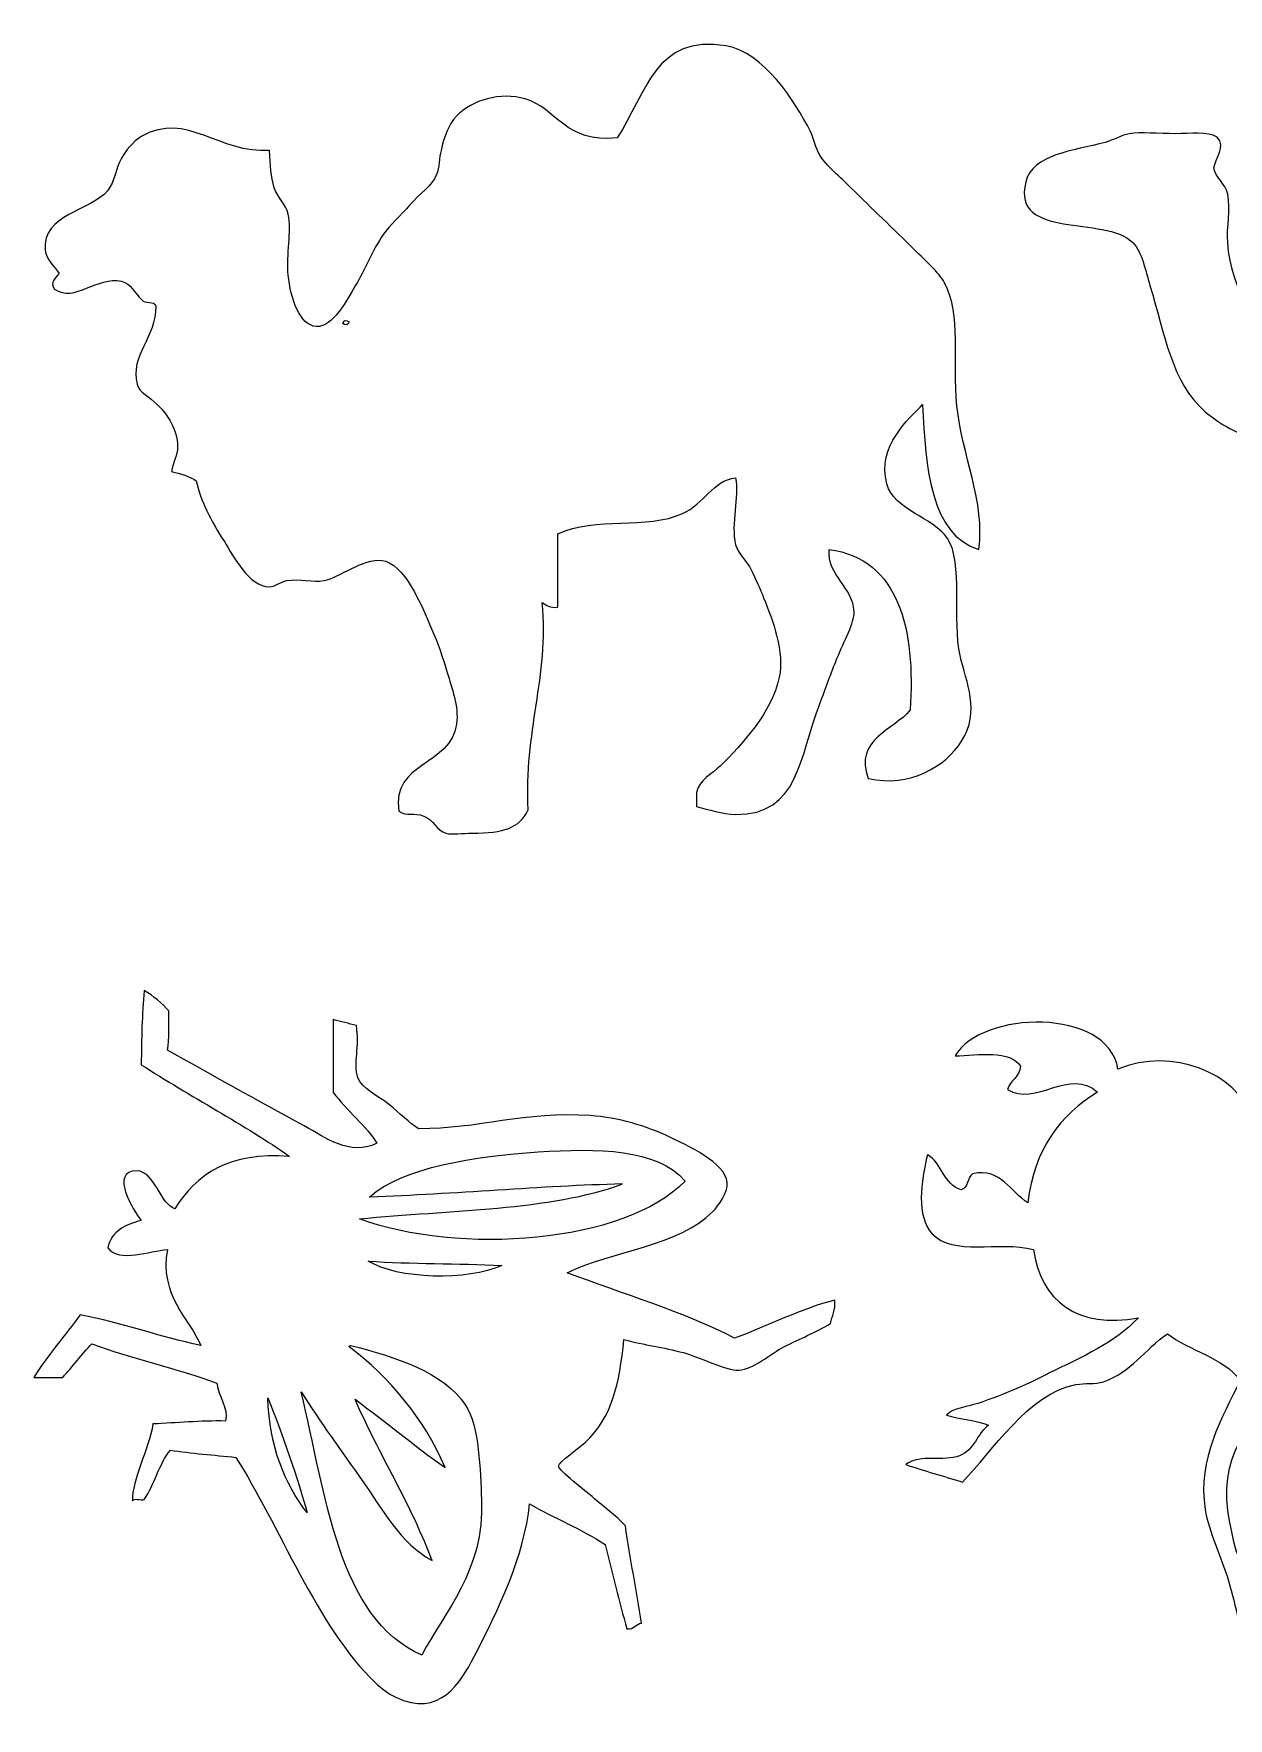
# Model space of a CAD drawing. Header units: centimetres. Extents: x -66 to 65, y -66 to 66.
# Drawn here: x 45.82 to 53.43, y -58.97 to -48.24 of the extents above; entities that cross this region are included whole.
import ezdxf

# ---------------------------------------------------------------- set-up
doc = ezdxf.new("R2010")
doc.units = ezdxf.units.CM
doc.header["$MEASUREMENT"] = 0
doc.layers.add('Layer 1', color=7, linetype='Continuous')

msp = doc.modelspace()

# ---------------------------------------------------------------- linework, layer by layer
at = {"layer": 'Layer 1'}
for points, knots in [([(51.83999, -51.52605), (51.53405, -51.43302), (51.49976, -51.00784), (51.48275, -50.6031), (51.48275, -50.6031), (51.40139, -50.68946), (51.18814, -50.86697), (51.25449, -51.10922), (51.25449, -51.10922), (51.30045, -51.27712), (51.54812, -51.31864), (51.64155, -51.45659), (51.64155, -51.45659), (51.74294, -51.60634), (51.6706, -51.98377), (51.72087, -52.20089), (51.72087, -52.20089), (51.76088, -52.3734), (51.8507, -52.55739), (51.73079, -52.74673), (51.73079, -52.74673), (51.62766, -52.90971), (51.40043, -53.04253), (51.1354, -52.98488), (51.1354, -52.98488), (51.04272, -52.73278), (51.30497, -52.6745), (51.40332, -52.54824), (51.40332, -52.54824), (51.43666, -52.03876), (51.33453, -51.58725), (50.88728, -51.52605), (50.88728, -51.52605), (50.8723, -51.69271), (51.04111, -51.76465), (51.04606, -51.92303), (51.04606, -51.92303), (51.04831, -51.99402), (50.98462, -52.10435), (50.93689, -52.22074), (50.93689, -52.22074), (50.89784, -52.3161), (50.86551, -52.4105), (50.82772, -52.50855), (50.82772, -52.50855), (50.69794, -52.84547), (50.69717, -53.21626), (50.29181, -53.21316), (50.29181, -53.21316), (50.20492, -53.2125), (50.12205, -53.18088), (50.04374, -53.16352), (50.04374, -53.16352), (50.04374, -53.13378), (50.04374, -53.10399), (50.04374, -53.07422), (50.04374, -53.07422), (50.05879, -52.99294), (50.14185, -52.95553), (50.19259, -52.90552), (50.19259, -52.90552), (50.33721, -52.76296), (50.51919, -52.56841), (50.56967, -52.33981), (50.56967, -52.33981), (50.60483, -52.18093), (50.52847, -51.97828), (50.47045, -51.83369), (50.47045, -51.83369), (50.44886, -51.77987), (50.42071, -51.71508), (50.39105, -51.65504), (50.39105, -51.65504), (50.36457, -51.60138), (50.30448, -51.54786), (50.2918, -51.49629), (50.2918, -51.49629), (50.25846, -51.36035), (50.31725, -51.19347), (50.2918, -51.06952), (50.2918, -51.06952), (50.144, -51.08841), (50.09299, -51.23594), (49.95435, -51.2978), (49.95435, -51.2978), (49.72448, -51.40035), (49.40021, -51.31526), (49.16044, -51.42678), (49.16044, -51.42678), (49.16044, -51.58225), (49.16044, -51.73774), (49.16044, -51.89321), (49.16044, -51.89321), (49.11027, -51.90038), (49.08535, -51.88228), (49.06122, -51.86342), (49.06122, -51.86342), (49.10424, -52.33803), (48.94351, -52.6908), (48.9719, -53.18337), (48.9719, -53.18337), (48.91435, -53.3005), (48.8173, -53.33222), (48.61463, -53.33222), (48.61463, -53.33222), (48.55478, -53.33222), (48.48961, -53.34386), (48.44591, -53.33222), (48.44591, -53.33222), (48.39114, -53.31761), (48.36952, -53.24729), (48.30698, -53.22308), (48.30698, -53.22308), (48.24406, -53.19869), (48.19911, -53.22583), (48.1482, -53.19329), (48.1482, -53.19329), (48.09745, -52.87494), (48.48152, -52.90751), (48.51539, -52.63753), (48.51539, -52.63753), (48.53005, -52.52074), (48.48435, -52.40941), (48.45583, -52.31003), (48.45583, -52.31003), (48.42755, -52.21158), (48.39548, -52.12308), (48.35658, -52.03216), (48.35658, -52.03216), (48.2907, -51.87801), (48.18317, -51.61362), (48.039, -51.59549), (48.039, -51.59549), (47.92282, -51.58086), (47.76902, -51.70598), (47.67184, -51.7245), (47.67184, -51.7245), (47.60421, -51.73739), (47.51129, -51.71106), (47.43364, -51.7245), (47.43364, -51.7245), (47.39485, -51.73122), (47.35461, -51.76427), (47.32447, -51.76421), (47.32447, -51.76421), (47.19273, -51.76379), (47.09791, -51.5727), (47.03668, -51.47637), (47.03668, -51.47637), (46.9549, -51.34778), (46.88237, -51.21364), (46.85803, -51.08934), (46.85803, -51.08934), (46.81617, -51.05844), (46.75598, -51.04582), (46.69923, -51.02981), (46.69923, -51.02981), (46.71122, -50.96866), (46.73881, -50.92633), (46.73894, -50.87103), (46.73894, -50.87103), (46.73918, -50.76244), (46.67478, -50.66704), (46.60993, -50.60306), (46.60993, -50.60306), (46.56064, -50.55435), (46.49417, -50.52641), (46.48089, -50.47405), (46.48089, -50.47405), (46.43512, -50.29305), (46.603, -50.17364), (46.60001, -49.97782), (46.60001, -49.97782), (46.59469, -49.94014), (46.5287, -49.96314), (46.51071, -49.93813), (46.51071, -49.93813), (46.46166, -49.88916), (46.44671, -49.83462), (46.38167, -49.81904), (46.38167, -49.81904), (46.22845, -49.78232), (46.08531, -49.95869), (45.95495, -49.86868), (45.95495, -49.86868), (45.92304, -49.82703), (45.96686, -49.79256), (45.98474, -49.76941), (45.98474, -49.76941), (45.9591, -49.728), (45.90103, -49.67969), (45.89539, -49.62056), (45.89539, -49.62056), (45.87372, -49.39339), (46.189, -49.36984), (46.29232, -49.24345), (46.29232, -49.24345), (46.3409, -49.18408), (46.3442, -49.09983), (46.38167, -49.03506), (46.38167, -49.03506), (46.40688, -48.99143), (46.45345, -48.92899), (46.51071, -48.89607), (46.51071, -48.89607), (46.79543, -48.73221), (47.00945, -49.01196), (47.32446, -48.98542), (47.32446, -48.98542), (47.33078, -49.08551), (47.33092, -49.14769), (47.35423, -49.2236), (47.35423, -49.2236), (47.37294, -49.28451), (47.42964, -49.32806), (47.44358, -49.39227), (47.44358, -49.39227), (47.46641, -49.49747), (47.4303, -49.64979), (47.44358, -49.77933), (47.44358, -49.77933), (47.45887, -49.9285), (47.51578, -50.10075), (47.6222, -50.10683), (47.6222, -50.10683), (47.72687, -50.11281), (47.81627, -49.94041), (47.87027, -49.84881), (47.87027, -49.84881), (47.93038, -49.74689), (47.97891, -49.62177), (48.04894, -49.52134), (48.04894, -49.52134), (48.08812, -49.46506), (48.15985, -49.3972), (48.21769, -49.33277), (48.21769, -49.33277), (48.27611, -49.2676), (48.36223, -49.20598), (48.38636, -49.14423), (48.38636, -49.14423), (48.40673, -49.09195), (48.40433, -49.03313), (48.41613, -48.98543), (48.41613, -48.98543), (48.43711, -48.90079), (48.46016, -48.8248), (48.51538, -48.7671), (48.51538, -48.7671), (48.61423, -48.66375), (48.79372, -48.61303), (48.95202, -48.65788), (48.95202, -48.65788), (49.15067, -48.71424), (49.207, -48.94493), (49.53757, -48.90603), (49.53757, -48.90603), (49.72463, -48.62539), (49.77665, -48.24283), (50.23226, -48.32051), (50.23226, -48.32051), (50.46904, -48.36086), (50.66946, -48.67), (50.7682, -48.86632), (50.7682, -48.86632), (50.79162, -48.91291), (50.80061, -48.97083), (50.8277, -49.0152), (50.8277, -49.0152), (50.87125, -49.08627), (50.96076, -49.15813), (51.02622, -49.22361), (51.02622, -49.22361), (51.16687, -49.36426), (51.28588, -49.47335), (51.4331, -49.62056), (51.4331, -49.62056), (51.50062, -49.68811), (51.58661, -49.76201), (51.62164, -49.829), (51.62164, -49.829), (51.73258, -50.0409), (51.67223, -50.31126), (51.70107, -50.61299), (51.70107, -50.61299), (51.72981, -50.91415), (51.88385, -51.22948), (51.83999, -51.52605)], [0, 0, 0, 0, 0.01369863, 0.01369863, 0.01369863, 0.01369863, 0.02739726, 0.02739726, 0.02739726, 0.02739726, 0.04109589, 0.04109589, 0.04109589, 0.04109589, 0.05479452, 0.05479452, 0.05479452, 0.05479452, 0.06849315, 0.06849315, 0.06849315, 0.06849315, 0.08219178, 0.08219178, 0.08219178, 0.08219178, 0.09589041, 0.09589041, 0.09589041, 0.09589041, 0.10958904, 0.10958904, 0.10958904, 0.10958904, 0.12328767, 0.12328767, 0.12328767, 0.12328767, 0.1369863, 0.1369863, 0.1369863, 0.1369863, 0.15068493, 0.15068493, 0.15068493, 0.15068493, 0.16438356, 0.16438356, 0.16438356, 0.16438356, 0.17808219, 0.17808219, 0.17808219, 0.17808219, 0.19178082, 0.19178082, 0.19178082, 0.19178082, 0.20547945, 0.20547945, 0.20547945, 0.20547945, 0.21917808, 0.21917808, 0.21917808, 0.21917808, 0.23287671, 0.23287671, 0.23287671, 0.23287671, 0.24657534, 0.24657534, 0.24657534, 0.24657534, 0.26027397, 0.26027397, 0.26027397, 0.26027397, 0.2739726, 0.2739726, 0.2739726, 0.2739726, 0.28767123, 0.28767123, 0.28767123, 0.28767123, 0.30136986, 0.30136986, 0.30136986, 0.30136986, 0.31506849, 0.31506849, 0.31506849, 0.31506849, 0.32876712, 0.32876712, 0.32876712, 0.32876712, 0.34246575, 0.34246575, 0.34246575, 0.34246575, 0.35616438, 0.35616438, 0.35616438, 0.35616438, 0.36986301, 0.36986301, 0.36986301, 0.36986301, 0.38356164, 0.38356164, 0.38356164, 0.38356164, 0.39726027, 0.39726027, 0.39726027, 0.39726027, 0.4109589, 0.4109589, 0.4109589, 0.4109589, 0.42465753, 0.42465753, 0.42465753, 0.42465753, 0.43835616, 0.43835616, 0.43835616, 0.43835616, 0.45205479, 0.45205479, 0.45205479, 0.45205479, 0.46575342, 0.46575342, 0.46575342, 0.46575342, 0.47945205, 0.47945205, 0.47945205, 0.47945205, 0.49315068, 0.49315068, 0.49315068, 0.49315068, 0.50684932, 0.50684932, 0.50684932, 0.50684932, 0.52054795, 0.52054795, 0.52054795, 0.52054795, 0.53424658, 0.53424658, 0.53424658, 0.53424658, 0.54794521, 0.54794521, 0.54794521, 0.54794521, 0.56164384, 0.56164384, 0.56164384, 0.56164384, 0.57534247, 0.57534247, 0.57534247, 0.57534247, 0.5890411, 0.5890411, 0.5890411, 0.5890411, 0.60273973, 0.60273973, 0.60273973, 0.60273973, 0.61643836, 0.61643836, 0.61643836, 0.61643836, 0.63013699, 0.63013699, 0.63013699, 0.63013699, 0.64383562, 0.64383562, 0.64383562, 0.64383562, 0.65753425, 0.65753425, 0.65753425, 0.65753425, 0.67123288, 0.67123288, 0.67123288, 0.67123288, 0.68493151, 0.68493151, 0.68493151, 0.68493151, 0.69863014, 0.69863014, 0.69863014, 0.69863014, 0.71232877, 0.71232877, 0.71232877, 0.71232877, 0.7260274, 0.7260274, 0.7260274, 0.7260274, 0.73972603, 0.73972603, 0.73972603, 0.73972603, 0.75342466, 0.75342466, 0.75342466, 0.75342466, 0.76712329, 0.76712329, 0.76712329, 0.76712329, 0.78082192, 0.78082192, 0.78082192, 0.78082192, 0.79452055, 0.79452055, 0.79452055, 0.79452055, 0.80821918, 0.80821918, 0.80821918, 0.80821918, 0.82191781, 0.82191781, 0.82191781, 0.82191781, 0.83561644, 0.83561644, 0.83561644, 0.83561644, 0.84931507, 0.84931507, 0.84931507, 0.84931507, 0.8630137, 0.8630137, 0.8630137, 0.8630137, 0.87671233, 0.87671233, 0.87671233, 0.87671233, 0.89041096, 0.89041096, 0.89041096, 0.89041096, 0.90410959, 0.90410959, 0.90410959, 0.90410959, 0.91780822, 0.91780822, 0.91780822, 0.91780822, 0.93150685, 0.93150685, 0.93150685, 0.93150685, 0.94520548, 0.94520548, 0.94520548, 0.94520548, 0.95890411, 0.95890411, 0.95890411, 0.95890411, 0.97260274, 0.97260274, 0.97260274, 0.97260274, 1, 1, 1, 1]), ([(57.9753, -53.28744), (57.81406, -53.28744), (57.65291, -53.28744), (57.49167, -53.28744), (57.49167, -53.28744), (57.52903, -52.99481), (57.8238, -52.95123), (57.86542, -52.6499), (57.86542, -52.6499), (57.93665, -52.13372), (57.65367, -51.64385), (57.4587, -51.33087), (57.4587, -51.33087), (57.46248, -51.46448), (57.45079, -51.57799), (57.46968, -51.70459), (57.46968, -51.70459), (57.48577, -51.81225), (57.53307, -51.93105), (57.51365, -52.04535), (57.51365, -52.04535), (57.50219, -52.11287), (57.39956, -52.24331), (57.33781, -52.33113), (57.33781, -52.33113), (57.19528, -52.53354), (57.10768, -52.64882), (56.95308, -52.85874), (56.95308, -52.85874), (56.82079, -53.03834), (56.71609, -53.15629), (56.40351, -53.12256), (56.40351, -53.12256), (56.40351, -53.05295), (56.40351, -52.98334), (56.40351, -52.91367), (56.40351, -52.91367), (56.68307, -52.81506), (56.88122, -52.63274), (57.00803, -52.34209), (57.00803, -52.34209), (57.09532, -52.14206), (57.16114, -51.87404), (57.12894, -51.63862), (57.12894, -51.63862), (57.12042, -51.57626), (57.08475, -51.51816), (57.06301, -51.45174), (57.06301, -51.45174), (57.04322, -51.39147), (57.02719, -51.3244), (57.00803, -51.26486), (57.00803, -51.26486), (56.93479, -51.03703), (56.86002, -50.82443), (56.9421, -50.56139), (56.9421, -50.56139), (56.66797, -50.55914), (56.49768, -50.75874), (56.26059, -50.81423), (56.26059, -50.81423), (56.07895, -50.85667), (55.88774, -50.84217), (55.64504, -50.85818), (55.64504, -50.85818), (55.57757, -51.32009), (55.78212, -51.85751), (55.86486, -52.33112), (55.86486, -52.33112), (55.89658, -52.51247), (55.94087, -52.73585), (55.87587, -52.85873), (55.87587, -52.85873), (55.78514, -53.03026), (55.53776, -53.04029), (55.24934, -53.03457), (55.24934, -53.03457), (55.2377, -52.7457), (55.50575, -52.76787), (55.56814, -52.57292), (55.56814, -52.57292), (55.63011, -52.37914), (55.53126, -52.06339), (55.46919, -51.92437), (55.46919, -51.92437), (55.43829, -51.85526), (55.36346, -51.78853), (55.33732, -51.71551), (55.33732, -51.71551), (55.31763, -51.66069), (55.31488, -51.57978), (55.30435, -51.51768), (55.30435, -51.51768), (55.2722, -51.32901), (55.24757, -51.13393), (55.2164, -50.92409), (55.2164, -50.92409), (54.84598, -51.48064), (55.0313, -52.593), (54.52388, -53.01258), (54.52388, -53.01258), (54.35904, -53.01258), (54.19413, -53.01258), (54.02927, -53.01258), (54.02927, -53.01258), (54.03932, -52.81621), (54.14122, -52.78194), (54.28208, -52.72675), (54.28208, -52.72675), (54.32097, -52.71154), (54.37744, -52.71008), (54.41397, -52.68278), (54.41397, -52.68278), (54.488, -52.62753), (54.55304, -52.4451), (54.58987, -52.32006), (54.58987, -52.32006), (54.70795, -51.91919), (54.73441, -51.3324), (54.65578, -50.86911), (54.65578, -50.86911), (54.55079, -50.87025), (54.45795, -50.82582), (54.33701, -50.81418), (54.33701, -50.81418), (54.09857, -50.79108), (53.80858, -50.85426), (53.58956, -50.81418), (53.58956, -50.81418), (53.47976, -50.79405), (53.34244, -50.70268), (53.28177, -50.64929), (53.28177, -50.64929), (53.06267, -50.45636), (53.0265, -50.15806), (52.93001, -49.84689), (52.93001, -49.84689), (52.89834, -49.74468), (52.88133, -49.63332), (52.82015, -49.57207), (52.82015, -49.57207), (52.64346, -49.39543), (52.0496, -49.55818), (52.13864, -49.18737), (52.13864, -49.18737), (52.18148, -49.00886), (52.44188, -48.98944), (52.64423, -48.93453), (52.64423, -48.93453), (52.69331, -48.92125), (52.75173, -48.88698), (52.79811, -48.8796), (52.79811, -48.8796), (52.86979, -48.86812), (52.98663, -48.8796), (53.09489, -48.8796), (53.09489, -48.8796), (53.18966, -48.8796), (53.29198, -48.86193), (53.35871, -48.90159), (53.35871, -48.90159), (53.4188, -48.96393), (53.34326, -49.03536), (53.33675, -49.09945), (53.33675, -49.09945), (53.34389, -49.15726), (53.41017, -49.19489), (53.42464, -49.26431), (53.42464, -49.26431), (53.4453, -49.36318), (53.41747, -49.47119), (53.42464, -49.57207), (53.42464, -49.57207), (53.44623, -49.87338), (53.61517, -50.21943), (53.98524, -50.0887), (53.98524, -50.0887), (54.29353, -49.9798), (54.53176, -49.61721), (54.74369, -49.36321), (54.74369, -49.36321), (54.81521, -49.27759), (54.89329, -49.16752), (54.97454, -49.1104), (54.97454, -49.1104), (55.03997, -49.06442), (55.17584, -49.02227), (55.24936, -48.97851), (55.24936, -48.97851), (55.48539, -48.83788), (55.63137, -48.59373), (55.89791, -48.56081), (55.89791, -48.56081), (56.11775, -48.53366), (56.27441, -48.64444), (56.42552, -48.71469), (56.42552, -48.71469), (56.65568, -48.82177), (56.87211, -48.94183), (57.08505, -49.05545), (57.08505, -49.05545), (57.20046, -49.11705), (57.31346, -49.15324), (57.40382, -49.23132), (57.40382, -49.23132), (57.45152, -49.27254), (57.48706, -49.34102), (57.53569, -49.39616), (57.53569, -49.39616), (57.58101, -49.44754), (57.62456, -49.49503), (57.66761, -49.55007), (57.66761, -49.55007), (57.74754, -49.65228), (57.85152, -49.76126), (57.87645, -49.91279), (57.87645, -49.91279), (57.89095, -50.00095), (57.86814, -50.10297), (57.86547, -50.19857), (57.86547, -50.19857), (57.85774, -50.47535), (57.83467, -50.78814), (57.87645, -51.06696), (57.87645, -51.06696), (57.88957, -51.15462), (57.93468, -51.25143), (57.9644, -51.35276), (57.9644, -51.35276), (57.99356, -51.45227), (58.0089, -51.55543), (58.04134, -51.63856), (58.04134, -51.63856), (58.06865, -51.70852), (58.13746, -51.77471), (58.15125, -51.83642), (58.15125, -51.83642), (58.188, -52.00059), (58.15125, -52.24708), (58.15125, -52.44097), (58.15125, -52.44097), (58.15125, -52.6252), (58.18271, -52.89132), (58.15125, -53.03456), (58.15125, -53.03456), (58.12836, -53.1385), (58.04187, -53.18629), (57.9753, -53.28744)], [0, 0, 0, 0, 0.01587302, 0.01587302, 0.01587302, 0.01587302, 0.03174603, 0.03174603, 0.03174603, 0.03174603, 0.04761905, 0.04761905, 0.04761905, 0.04761905, 0.06349206, 0.06349206, 0.06349206, 0.06349206, 0.07936508, 0.07936508, 0.07936508, 0.07936508, 0.0952381, 0.0952381, 0.0952381, 0.0952381, 0.11111111, 0.11111111, 0.11111111, 0.11111111, 0.12698413, 0.12698413, 0.12698413, 0.12698413, 0.14285714, 0.14285714, 0.14285714, 0.14285714, 0.15873016, 0.15873016, 0.15873016, 0.15873016, 0.17460317, 0.17460317, 0.17460317, 0.17460317, 0.19047619, 0.19047619, 0.19047619, 0.19047619, 0.20634921, 0.20634921, 0.20634921, 0.20634921, 0.22222222, 0.22222222, 0.22222222, 0.22222222, 0.23809524, 0.23809524, 0.23809524, 0.23809524, 0.25396825, 0.25396825, 0.25396825, 0.25396825, 0.26984127, 0.26984127, 0.26984127, 0.26984127, 0.28571429, 0.28571429, 0.28571429, 0.28571429, 0.3015873, 0.3015873, 0.3015873, 0.3015873, 0.31746032, 0.31746032, 0.31746032, 0.31746032, 0.33333333, 0.33333333, 0.33333333, 0.33333333, 0.34920635, 0.34920635, 0.34920635, 0.34920635, 0.36507937, 0.36507937, 0.36507937, 0.36507937, 0.38095238, 0.38095238, 0.38095238, 0.38095238, 0.3968254, 0.3968254, 0.3968254, 0.3968254, 0.41269841, 0.41269841, 0.41269841, 0.41269841, 0.42857143, 0.42857143, 0.42857143, 0.42857143, 0.44444444, 0.44444444, 0.44444444, 0.44444444, 0.46031746, 0.46031746, 0.46031746, 0.46031746, 0.47619048, 0.47619048, 0.47619048, 0.47619048, 0.49206349, 0.49206349, 0.49206349, 0.49206349, 0.50793651, 0.50793651, 0.50793651, 0.50793651, 0.52380952, 0.52380952, 0.52380952, 0.52380952, 0.53968254, 0.53968254, 0.53968254, 0.53968254, 0.55555556, 0.55555556, 0.55555556, 0.55555556, 0.57142857, 0.57142857, 0.57142857, 0.57142857, 0.58730159, 0.58730159, 0.58730159, 0.58730159, 0.6031746, 0.6031746, 0.6031746, 0.6031746, 0.61904762, 0.61904762, 0.61904762, 0.61904762, 0.63492063, 0.63492063, 0.63492063, 0.63492063, 0.65079365, 0.65079365, 0.65079365, 0.65079365, 0.66666667, 0.66666667, 0.66666667, 0.66666667, 0.68253968, 0.68253968, 0.68253968, 0.68253968, 0.6984127, 0.6984127, 0.6984127, 0.6984127, 0.71428571, 0.71428571, 0.71428571, 0.71428571, 0.73015873, 0.73015873, 0.73015873, 0.73015873, 0.74603175, 0.74603175, 0.74603175, 0.74603175, 0.76190476, 0.76190476, 0.76190476, 0.76190476, 0.77777778, 0.77777778, 0.77777778, 0.77777778, 0.79365079, 0.79365079, 0.79365079, 0.79365079, 0.80952381, 0.80952381, 0.80952381, 0.80952381, 0.82539683, 0.82539683, 0.82539683, 0.82539683, 0.84126984, 0.84126984, 0.84126984, 0.84126984, 0.85714286, 0.85714286, 0.85714286, 0.85714286, 0.87301587, 0.87301587, 0.87301587, 0.87301587, 0.88888889, 0.88888889, 0.88888889, 0.88888889, 0.9047619, 0.9047619, 0.9047619, 0.9047619, 0.92063492, 0.92063492, 0.92063492, 0.92063492, 0.93650794, 0.93650794, 0.93650794, 0.93650794, 0.95238095, 0.95238095, 0.95238095, 0.95238095, 0.96825397, 0.96825397, 0.96825397, 0.96825397, 1, 1, 1, 1]), ([(47.79091, -50.08704), (47.80414, -50.09993), (47.82785, -50.10014), (47.83065, -50.07709), (47.83065, -50.07709), (47.81742, -50.06423), (47.79371, -50.06402), (47.79091, -50.08704)], [0, 0, 0, 0, 0.33333333, 0.33333333, 0.33333333, 0.33333333, 1, 1, 1, 1]), ([(46.52638, -54.33445), (46.5871, -54.36935), (46.6384, -54.41372), (46.68373, -54.46404), (46.68373, -54.46404), (46.6841, -54.55077), (46.68648, -54.63956), (46.67447, -54.71397), (46.67447, -54.71397), (46.93921, -54.86198), (47.24814, -55.03475), (47.54466, -55.19533), (47.54466, -55.19533), (47.68531, -55.2715), (47.83083, -55.38938), (48.00747, -55.3064), (48.00747, -55.3064), (47.94794, -55.20237), (47.81136, -55.09524), (47.72976, -54.98242), (47.72976, -54.98242), (47.72976, -54.82811), (47.72976, -54.67384), (47.72976, -54.51956), (47.72976, -54.51956), (47.77932, -54.53176), (47.82837, -54.5444), (47.87787, -54.55658), (47.87787, -54.55658), (47.90004, -54.69168), (47.85636, -54.79359), (47.88713, -54.88985), (47.88713, -54.88985), (47.90758, -54.95377), (48.0281, -55.01288), (48.08155, -55.05648), (48.08155, -55.05648), (48.15534, -55.11662), (48.21265, -55.17898), (48.27597, -55.21383), (48.27597, -55.21383), (48.6485, -55.21764), (48.95256, -55.10069), (49.3683, -55.13054), (49.3683, -55.13054), (49.54478, -55.14321), (49.72057, -55.19457), (49.87741, -55.26939), (49.87741, -55.26939), (49.98113, -55.31884), (50.22629, -55.42999), (50.23843, -55.55636), (50.23843, -55.55636), (50.24467, -55.62132), (50.18303, -55.7026), (50.14588, -55.74152), (50.14588, -55.74152), (49.94006, -55.95692), (49.5035, -55.99401), (49.22021, -56.1303), (49.22021, -56.1303), (49.57692, -56.26727), (49.95969, -56.37821), (50.28473, -56.54686), (50.28473, -56.54686), (50.49682, -56.47185), (50.71576, -56.35475), (50.92346, -56.30617), (50.92346, -56.30617), (50.9291, -56.37044), (50.90631, -56.40626), (50.89571, -56.45428), (50.89571, -56.45428), (50.80141, -56.51029), (50.70714, -56.54826), (50.59946, -56.60239), (50.59946, -56.60239), (50.51977, -56.6425), (50.40494, -56.74635), (50.31249, -56.7505), (50.31249, -56.7505), (50.23073, -56.75418), (50.05177, -56.66358), (49.96073, -56.63943), (49.96073, -56.63943), (49.82942, -56.60464), (49.71181, -56.59186), (49.58121, -56.55614), (49.58121, -56.55614), (49.55089, -56.84057), (49.50721, -57.05231), (49.33126, -57.21339), (49.33126, -57.21339), (49.29927, -57.24263), (49.16481, -57.33637), (49.16465, -57.3615), (49.16465, -57.3615), (49.16444, -57.38923), (49.34629, -57.52882), (49.37756, -57.55592), (49.37756, -57.55592), (49.46339, -57.63022), (49.52525, -57.67342), (49.59047, -57.74105), (49.59047, -57.74105), (49.61746, -57.95475), (49.66355, -58.14933), (49.69228, -58.36126), (49.69228, -58.36126), (49.65497, -58.36713), (49.64555, -58.40092), (49.59973, -58.39828), (49.59973, -58.39828), (49.54986, -58.22289), (49.50609, -58.04144), (49.46088, -57.86136), (49.46088, -57.86136), (49.31258, -57.7628), (49.13639, -57.69216), (48.97952, -57.60217), (48.97952, -57.60217), (48.94888, -57.93057), (48.78026, -58.27887), (48.62776, -58.57414), (48.62776, -58.57414), (48.54084, -58.74244), (48.40472, -58.96718), (48.12788, -58.83333), (48.12788, -58.83333), (48.08721, -58.81367), (48.03456, -58.77525), (47.99829, -58.74078), (47.99829, -58.74078), (47.63097, -58.39161), (47.3803, -57.72737), (47.10961, -57.30594), (47.10961, -57.30594), (46.96994, -57.29136), (46.82606, -57.28096), (46.69305, -57.25966), (46.69305, -57.25966), (46.62082, -57.34785), (46.59198, -57.47948), (46.52644, -57.57441), (46.52644, -57.57441), (46.50432, -57.58005), (46.45926, -57.56279), (46.45238, -57.58367), (46.45238, -57.58367), (46.44637, -57.4477), (46.55583, -57.25918), (46.58197, -57.09305), (46.58197, -57.09305), (46.73514, -57.0858), (46.88238, -57.07257), (47.04478, -57.07456), (47.04478, -57.07456), (47.0638, -56.99254), (46.99909, -56.91756), (46.98927, -56.83387), (46.98927, -56.83387), (46.73522, -56.73923), (46.44963, -56.67615), (46.19314, -56.58394), (46.19314, -56.58394), (46.12715, -56.65064), (46.07133, -56.72748), (46.00798, -56.79685), (46.00798, -56.79685), (45.94628, -56.79685), (45.88458, -56.79685), (45.82288, -56.79685), (45.82288, -56.79685), (45.91387, -56.65644), (46.02023, -56.53139), (46.11908, -56.39878), (46.11908, -56.39878), (46.38956, -56.44924), (46.62076, -56.53893), (46.8874, -56.5932), (46.8874, -56.5932), (46.8185, -56.4299), (46.61766, -56.27149), (46.67449, -55.98222), (46.67449, -55.98222), (46.56199, -55.99016), (46.36985, -56.06906), (46.29497, -55.97296), (46.29497, -55.97296), (46.31688, -55.86533), (46.40567, -55.8245), (46.50788, -55.79709), (46.50788, -55.79709), (46.45557, -55.7347), (46.30288, -55.48067), (46.48007, -55.48234), (46.48007, -55.48234), (46.59196, -55.4834), (46.62911, -55.6961), (46.72079, -55.72303), (46.72079, -55.72303), (46.85779, -55.50522), (47.0666, -55.35915), (47.45207, -55.38976), (47.45207, -55.38976), (47.17492, -55.19481), (46.81334, -55.00405), (46.50788, -54.80657), (46.50788, -54.80657), (46.50929, -54.64443), (46.51223, -54.48383), (46.52638, -54.33445)], [0, 0, 0, 0, 0.01851852, 0.01851852, 0.01851852, 0.01851852, 0.03703704, 0.03703704, 0.03703704, 0.03703704, 0.05555556, 0.05555556, 0.05555556, 0.05555556, 0.07407407, 0.07407407, 0.07407407, 0.07407407, 0.09259259, 0.09259259, 0.09259259, 0.09259259, 0.11111111, 0.11111111, 0.11111111, 0.11111111, 0.12962963, 0.12962963, 0.12962963, 0.12962963, 0.14814815, 0.14814815, 0.14814815, 0.14814815, 0.16666667, 0.16666667, 0.16666667, 0.16666667, 0.18518519, 0.18518519, 0.18518519, 0.18518519, 0.2037037, 0.2037037, 0.2037037, 0.2037037, 0.22222222, 0.22222222, 0.22222222, 0.22222222, 0.24074074, 0.24074074, 0.24074074, 0.24074074, 0.25925926, 0.25925926, 0.25925926, 0.25925926, 0.27777778, 0.27777778, 0.27777778, 0.27777778, 0.2962963, 0.2962963, 0.2962963, 0.2962963, 0.31481481, 0.31481481, 0.31481481, 0.31481481, 0.33333333, 0.33333333, 0.33333333, 0.33333333, 0.35185185, 0.35185185, 0.35185185, 0.35185185, 0.37037037, 0.37037037, 0.37037037, 0.37037037, 0.38888889, 0.38888889, 0.38888889, 0.38888889, 0.40740741, 0.40740741, 0.40740741, 0.40740741, 0.42592593, 0.42592593, 0.42592593, 0.42592593, 0.44444444, 0.44444444, 0.44444444, 0.44444444, 0.46296296, 0.46296296, 0.46296296, 0.46296296, 0.48148148, 0.48148148, 0.48148148, 0.48148148, 0.5, 0.5, 0.5, 0.5, 0.51851852, 0.51851852, 0.51851852, 0.51851852, 0.53703704, 0.53703704, 0.53703704, 0.53703704, 0.55555556, 0.55555556, 0.55555556, 0.55555556, 0.57407407, 0.57407407, 0.57407407, 0.57407407, 0.59259259, 0.59259259, 0.59259259, 0.59259259, 0.61111111, 0.61111111, 0.61111111, 0.61111111, 0.62962963, 0.62962963, 0.62962963, 0.62962963, 0.64814815, 0.64814815, 0.64814815, 0.64814815, 0.66666667, 0.66666667, 0.66666667, 0.66666667, 0.68518519, 0.68518519, 0.68518519, 0.68518519, 0.7037037, 0.7037037, 0.7037037, 0.7037037, 0.72222222, 0.72222222, 0.72222222, 0.72222222, 0.74074074, 0.74074074, 0.74074074, 0.74074074, 0.75925926, 0.75925926, 0.75925926, 0.75925926, 0.77777778, 0.77777778, 0.77777778, 0.77777778, 0.7962963, 0.7962963, 0.7962963, 0.7962963, 0.81481481, 0.81481481, 0.81481481, 0.81481481, 0.83333333, 0.83333333, 0.83333333, 0.83333333, 0.85185185, 0.85185185, 0.85185185, 0.85185185, 0.87037037, 0.87037037, 0.87037037, 0.87037037, 0.88888889, 0.88888889, 0.88888889, 0.88888889, 0.90740741, 0.90740741, 0.90740741, 0.90740741, 0.92592593, 0.92592593, 0.92592593, 0.92592593, 0.94444444, 0.94444444, 0.94444444, 0.94444444, 0.96296296, 0.96296296, 0.96296296, 0.96296296, 1, 1, 1, 1]), ([(52.72629, -54.83393), (53.07057, -54.69058), (53.4822, -54.86034), (53.57793, -55.13942), (53.57793, -55.13942), (53.73766, -55.05608), (53.94147, -55.01083), (54.1426, -55.09314), (54.1426, -55.09314), (54.25034, -55.13722), (54.33834, -55.20006), (54.4388, -55.24125), (54.4388, -55.24125), (54.75445, -55.37066), (55.17312, -55.36679), (55.55889, -55.4449), (55.55889, -55.4449), (56.11457, -55.55743), (56.47527, -55.86694), (56.42908, -56.55573), (56.42908, -56.55573), (56.39558, -57.055), (56.11592, -57.39501), (55.59596, -57.43513), (55.59596, -57.43513), (55.50693, -57.44201), (55.41215, -57.40169), (55.29976, -57.43513), (55.29976, -57.43513), (55.19562, -57.46611), (55.17239, -57.61452), (55.0683, -57.66656), (55.0683, -57.66656), (55.29629, -57.92614), (55.53241, -58.17755), (55.77183, -58.42562), (55.77183, -58.42562), (55.91441, -58.4012), (56.07719, -58.34881), (56.20694, -58.3423), (56.20694, -58.3423), (56.12772, -58.43829), (55.97972, -58.48044), (55.86444, -58.54595), (55.86444, -58.54595), (55.89669, -58.59101), (55.95059, -58.72399), (56.03105, -58.75886), (56.03105, -58.75886), (56.16485, -58.81688), (56.37056, -58.73814), (56.48468, -58.83294), (56.48468, -58.83294), (56.34387, -58.87109), (56.17993, -58.88615), (56.04031, -58.92549), (56.04031, -58.92549), (55.6301, -58.51181), (55.21963, -58.09846), (54.82767, -57.66655), (54.82767, -57.66655), (54.87522, -57.57524), (54.94213, -57.5033), (54.99428, -57.41662), (54.99428, -57.41662), (54.44879, -57.37587), (54.16166, -57.07666), (53.77238, -56.8797), (53.77238, -56.8797), (53.56624, -57.0807), (53.35132, -57.29486), (53.43911, -57.72211), (53.43911, -57.72211), (53.45379, -57.79347), (53.46991, -57.8988), (53.50391, -57.95351), (53.50391, -57.95351), (53.59006, -58.09236), (53.8316, -58.138), (53.91124, -58.29601), (53.91124, -58.29601), (53.78247, -58.27974), (53.7264, -58.19079), (53.57797, -58.19417), (53.57797, -58.19417), (53.51881, -58.27079), (53.56469, -58.45246), (53.55016, -58.57371), (53.55016, -58.57371), (53.50841, -58.4207), (53.47782, -58.25727), (53.42985, -58.09235), (53.42985, -58.09235), (53.38408, -57.93503), (53.30438, -57.7834), (53.28174, -57.63875), (53.28174, -57.63875), (53.2297, -57.30691), (53.39181, -57.05683), (53.50388, -56.81486), (53.50388, -56.81486), (53.39567, -56.67003), (53.18379, -56.62891), (53.04102, -56.51866), (53.04102, -56.51866), (52.89478, -56.6205), (52.81126, -56.76438), (52.63369, -56.82415), (52.63369, -56.82415), (52.57911, -56.84251), (52.51913, -56.83029), (52.45785, -56.84264), (52.45785, -56.84264), (52.14593, -56.90553), (51.93286, -57.26555), (51.73578, -57.46285), (51.73578, -57.46285), (51.61526, -57.42599), (51.49228, -57.39162), (51.37476, -57.35178), (51.37476, -57.35178), (51.47236, -57.28246), (51.61429, -57.33532), (51.71726, -57.29622), (51.71726, -57.29622), (51.81225, -57.26018), (51.82971, -57.15274), (51.90242, -57.10183), (51.90242, -57.10183), (51.82564, -57.06751), (51.71774, -57.06431), (51.63397, -57.03703), (51.63397, -57.03703), (51.67779, -56.99303), (51.74576, -56.98882), (51.80058, -56.97223), (51.80058, -56.97223), (51.97452, -56.9196), (52.13414, -56.84751), (52.2912, -56.76858), (52.2912, -56.76858), (52.49578, -56.66576), (52.70739, -56.5785), (52.85587, -56.41682), (52.85587, -56.41682), (52.4763, -56.49323), (52.22629, -56.30689), (52.18941, -55.98177), (52.18941, -55.98177), (51.9598, -55.92679), (51.67879, -56.02794), (51.54145, -55.87991), (51.54145, -55.87991), (51.4431, -55.774), (51.46983, -55.54884), (51.51364, -55.38003), (51.51364, -55.38003), (51.60738, -55.43133), (51.6141, -55.56966), (51.72655, -55.60217), (51.72655, -55.60217), (51.77534, -55.59235), (51.76677, -55.5251), (51.80061, -55.50036), (51.80061, -55.50036), (51.98479, -55.4617), (52.04334, -55.61911), (52.15237, -55.68549), (52.15237, -55.68549), (52.19362, -55.34412), (52.35655, -55.12439), (52.59674, -54.98196), (52.59674, -54.98196), (52.4209, -54.82064), (52.19846, -55.07636), (52.02278, -54.96344), (52.02278, -54.96344), (52.03985, -54.90335), (52.09999, -54.88637), (52.10612, -54.81533), (52.10612, -54.81533), (52.04497, -54.71283), (51.83455, -54.74238), (51.68956, -54.75053), (51.68956, -54.75053), (51.85403, -54.46118), (52.66411, -54.4402), (52.72629, -54.83393)], [0, 0, 0, 0, 0.02083333, 0.02083333, 0.02083333, 0.02083333, 0.04166667, 0.04166667, 0.04166667, 0.04166667, 0.0625, 0.0625, 0.0625, 0.0625, 0.08333333, 0.08333333, 0.08333333, 0.08333333, 0.10416667, 0.10416667, 0.10416667, 0.10416667, 0.125, 0.125, 0.125, 0.125, 0.14583333, 0.14583333, 0.14583333, 0.14583333, 0.16666667, 0.16666667, 0.16666667, 0.16666667, 0.1875, 0.1875, 0.1875, 0.1875, 0.20833333, 0.20833333, 0.20833333, 0.20833333, 0.22916667, 0.22916667, 0.22916667, 0.22916667, 0.25, 0.25, 0.25, 0.25, 0.27083333, 0.27083333, 0.27083333, 0.27083333, 0.29166667, 0.29166667, 0.29166667, 0.29166667, 0.3125, 0.3125, 0.3125, 0.3125, 0.33333333, 0.33333333, 0.33333333, 0.33333333, 0.35416667, 0.35416667, 0.35416667, 0.35416667, 0.375, 0.375, 0.375, 0.375, 0.39583333, 0.39583333, 0.39583333, 0.39583333, 0.41666667, 0.41666667, 0.41666667, 0.41666667, 0.4375, 0.4375, 0.4375, 0.4375, 0.45833333, 0.45833333, 0.45833333, 0.45833333, 0.47916667, 0.47916667, 0.47916667, 0.47916667, 0.5, 0.5, 0.5, 0.5, 0.52083333, 0.52083333, 0.52083333, 0.52083333, 0.54166667, 0.54166667, 0.54166667, 0.54166667, 0.5625, 0.5625, 0.5625, 0.5625, 0.58333333, 0.58333333, 0.58333333, 0.58333333, 0.60416667, 0.60416667, 0.60416667, 0.60416667, 0.625, 0.625, 0.625, 0.625, 0.64583333, 0.64583333, 0.64583333, 0.64583333, 0.66666667, 0.66666667, 0.66666667, 0.66666667, 0.6875, 0.6875, 0.6875, 0.6875, 0.70833333, 0.70833333, 0.70833333, 0.70833333, 0.72916667, 0.72916667, 0.72916667, 0.72916667, 0.75, 0.75, 0.75, 0.75, 0.77083333, 0.77083333, 0.77083333, 0.77083333, 0.79166667, 0.79166667, 0.79166667, 0.79166667, 0.8125, 0.8125, 0.8125, 0.8125, 0.83333333, 0.83333333, 0.83333333, 0.83333333, 0.85416667, 0.85416667, 0.85416667, 0.85416667, 0.875, 0.875, 0.875, 0.875, 0.89583333, 0.89583333, 0.89583333, 0.89583333, 0.91666667, 0.91666667, 0.91666667, 0.91666667, 0.9375, 0.9375, 0.9375, 0.9375, 0.95833333, 0.95833333, 0.95833333, 0.95833333, 1, 1, 1, 1]), ([(49.03503, -55.36196), (48.63009, -55.38987), (48.17498, -55.45642), (47.96124, -55.64895), (47.96124, -55.64895), (48.50173, -55.63096), (49.05648, -55.57783), (49.57194, -55.56563), (49.57194, -55.56563), (49.10953, -55.73584), (48.47133, -55.73015), (47.89644, -55.7878), (47.89644, -55.7878), (48.5225, -56.01971), (49.5903, -55.94684), (49.96995, -55.54711), (49.96995, -55.54711), (49.7942, -55.33963), (49.40989, -55.33613), (49.03503, -55.36196)], [0, 0, 0, 0, 0.16666667, 0.16666667, 0.16666667, 0.16666667, 0.33333333, 0.33333333, 0.33333333, 0.33333333, 0.5, 0.5, 0.5, 0.5, 0.66666667, 0.66666667, 0.66666667, 0.66666667, 1, 1, 1, 1]), ([(48.80363, -56.084), (48.52312, -56.07135), (48.22615, -56.07519), (47.95196, -56.05622), (47.95196, -56.05622), (48.13936, -56.17301), (48.58767, -56.18425), (48.80363, -56.084)], [0, 0, 0, 0, 0.33333333, 0.33333333, 0.33333333, 0.33333333, 1, 1, 1, 1]), ([(48.44255, -57.37073), (48.24581, -57.23114), (48.06134, -57.07932), (47.86864, -56.93568), (47.86864, -56.93568), (48.01996, -57.2843), (48.23363, -57.61976), (48.35926, -57.96319), (48.35926, -57.96319), (48.15585, -57.85127), (48.04496, -57.6373), (47.91495, -57.45408), (47.91495, -57.45408), (47.78313, -57.26829), (47.64754, -57.08025), (47.52614, -56.88938), (47.52614, -56.88938), (47.68132, -57.52753), (47.75744, -58.33308), (48.29446, -58.56491), (48.29446, -58.56491), (48.43683, -58.28712), (48.69464, -58.02876), (48.67403, -57.57439), (48.67403, -57.57439), (48.66567, -57.39053), (48.66069, -57.10856), (48.57217, -56.9727), (48.57217, -56.9727), (48.43729, -56.76561), (48.12569, -56.66573), (47.84089, -56.59316), (47.84089, -56.59316), (47.83525, -56.59369), (47.82994, -56.59456), (47.83163, -56.60242), (47.83163, -56.60242), (48.09219, -56.80161), (48.30319, -57.05037), (48.44255, -57.37073)], [0, 0, 0, 0, 0.09090909, 0.09090909, 0.09090909, 0.09090909, 0.18181818, 0.18181818, 0.18181818, 0.18181818, 0.27272727, 0.27272727, 0.27272727, 0.27272727, 0.36363636, 0.36363636, 0.36363636, 0.36363636, 0.45454545, 0.45454545, 0.45454545, 0.45454545, 0.54545455, 0.54545455, 0.54545455, 0.54545455, 0.63636364, 0.63636364, 0.63636364, 0.63636364, 0.72727273, 0.72727273, 0.72727273, 0.72727273, 0.81818182, 0.81818182, 0.81818182, 0.81818182, 1, 1, 1, 1]), ([(47.56318, -57.65772), (47.50944, -57.45828), (47.40491, -57.14961), (47.31323, -56.92641), (47.31323, -56.92641), (47.32397, -57.24272), (47.4215, -57.47233), (47.56318, -57.65772)], [0, 0, 0, 0, 0.33333333, 0.33333333, 0.33333333, 0.33333333, 1, 1, 1, 1])]:
    msp.add_open_spline(points, degree=3, knots=knots, dxfattribs=at)

doc.saveas('drawing.dxf')
